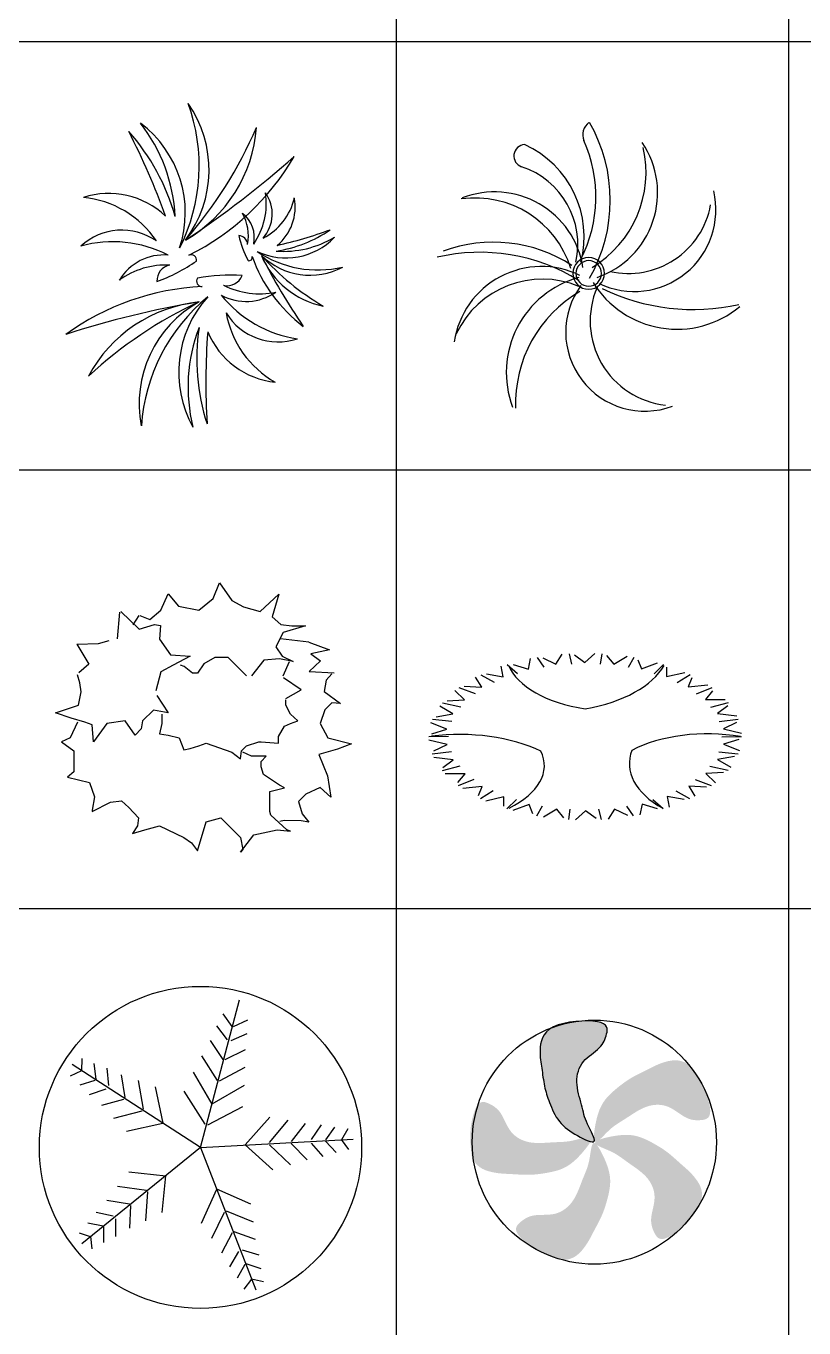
# Model space of a CAD drawing. Header units: inches. Extents: x 7658 to 73799, y 48 to 40262.
# Drawn here: x 32364 to 36547, y 5521 to 12526 of the extents above; entities that cross this region are included whole.
import ezdxf

# ---------------------------------------------------------------- set-up
doc = ezdxf.new("R2010")
doc.units = ezdxf.units.IN
doc.layers.add('www.cad-blocks.net', color=7, linetype='Continuous')
doc.styles.get("Standard").update_dxf_attribs({"font": 'arial.ttf'})

# ---------------------------------------------------------------- blocks, each defined once
blk = doc.blocks.new('A$C516926BB')
for p, q in [((22.968, 38.5194), (22.968, 0)), ((25.0771, 38.5194), (25.0771, 0)), ((0, 11.7477), (60.3118, 11.7477)), ((0, 9.4442), (62.4121, 9.4442)), ((0, 7.0831), (60.3118, 7.0831))]:
    blk.add_line(p, q)
blk = doc.blocks.new('A$C29C54DA3')
for centre, major_axis, start_param, end_param in [((-0.2669, 1.405), (-0.9842, 0), 2.675968, 3.490217), ((0.1437, 1.3833), (-0.6267, 0), 2.495565, 3.74961), ((0.0387, 1.1521), (0.4271, 0.4271), 5.179683, 6.424005), ((-0.2967, 1.0903), (0.6262, 0.6262), 5.545775, 6.160168), ((0.2602, 1.6714), (-0.5432, 0.5432), 2.879522, 3.849461), ((-1.0919, 2.5238), (1.6305, 1.6305), 4.779361, 5.091215), ((-0.5202, 0.8241), (0.8134, 0.8134), 5.769426, 6.225278), ((-2.9872, -0.1272), (2.6465, 2.6465), 5.841805, 5.974158), ((-2.209, 5.3155), (3.6546, 3.6546), 4.511786, 4.65466), ((0.0477, 2.1451), (-1.3672, 0), 2.037099, 2.613462), ((0.2303, 0.8106), (-0.3154, 0.3154), -1.54135, -0.475975), ((0.0407, 0.6987), (0.3815, 0.3815), 6.093753, 6.96856), ((0.6922, 1.2026), (-0.273, 0.273), 3.32616, 4.077105), ((0.9136, 1.1464), (-0.139, 0.139), 3.203101, 4.545177), ((0.9134, 1.3043), (0.2289, 0.2289), 4.400311, 5.275118), ((0.9661, 1.1831), (0.1892, 0.1892), 4.61919, 5.684564), ((0.8466, 1.0185), (-0.1185, 0.1185), 3.721933, 4.832691), ((0.7239, 1.0264), (0.1823, 0.1823), 5.327753, 5.99914), ((0.3018, 0.7313), (-0.2317, 0.2317), -1.386642, -0.044566), ((1.0292, 1.6291), (0.4881, 0.4881), 4.075984, 4.531836), ((0.6438, 3.1679), (-1.5879, 1.5879), 2.577567, 2.70992), ((0.254, 0.3535), (-0.4549, 0.4549), -1.263584, -0.512638), ((1.4912, 1.1613), (0.4072, 0.4072), 2.585451, 2.836195), ((0.9261, 0.9786), (-0.0368, 0.0368), 4.005867, 5.415666), ((1.1835, 1.2721), (-0.2563, 0.2563), 1.915444, 3.159767), ((1.1713, 1.4764), (0.3757, 0.3757), 3.852333, 4.466727), ((0.5271, 0.6464), (0.1974, 0.1974), 0.702986, 1.813744), ((0.675, 0.8981), (0.0203, 0.0203), 5.316735, 7.524534), ((0.9856, 0.9119), (-0.0122, 0.0122), 2.052497, 4.260295), ((1.7742, 1.1939), (0.5801, 0.5801), 2.69985, 3.276213), ((1.3566, 1.4356), (-0.4176, 0.4176), 1.767923, 2.582173), ((1.4765, 1.1022), (0.3259, 0.3259), 2.756876, 3.726815), ((2.0833, 1.8447), (0.9783, 0.9783), 3.085918, 3.397772), ((3.8278, 2.305), (2.1927, 2.1927), 2.818343, 2.961218), ((1.3135, 1.1927), (0.2659, 0.2659), 3.158317, 4.412362), ((0.539, 0.4418), (0.3038, 0.3038), 0.73801, 1.409398), ((0.5767, 0.7862), (0.0613, 0.0613), 0.986921, 2.396719), ((0.1593, 1.6836), (0.6786, 0.6786), 4.278894, 4.529637), ((0.7322, 0.7844), (-0.0203, 0.0203), 0.187454, 2.395253), ((0.8856, -0.1426), (-0.6786, 0.6786), -0.850388, -0.599644), ((0.8674, 0.8469), (-0.0613, 0.0613), 2.140825, 3.550624), ((0.8008, -0.6098), (-1.3672, 0), -1.521387, -0.945024), ((0.9694, 0.9546), (-0.1974, 0.1974), 1.85689, 2.967649), ((1.3377, 1.1119), (0.4549, 0.4549), 3.031913, 3.782859), ((1.0413, 1.1465), (-0.3038, 0.3038), 1.891914, 2.563302), ((1.5805, -4.4225), (-3.6546, 3.6546), -0.617496, -0.474621), ((0.7984, -0.0906), (0.5432, 0.5432), 0.891833, 1.861773), ((1.6895, -1.4175), (1.6305, 1.6305), 1.220876, 1.53273), ((1.0215, 0.1256), (-0.6267, 0), -1.062919, 0.191125), ((1.3882, -0.0605), (-0.9842, 0), -0.882517, -0.068268), ((1.2111, 0.2945), (-0.4271, 0.4271), 0.050402, 1.294724), ((1.393, 0.7099), (0.3815, 0.3815), 2.535268, 3.410075), ((1.141, 0.7858), (-0.2317, 0.2317), 1.338058, 2.680135), ((1.5428, 0.2152), (0.6262, 0.6262), 1.987291, 2.601684), ((1.855, 0.3681), (0.8134, 0.8134), 2.210941, 2.666793), ((4.4958, 0.239), (2.6465, 2.6465), 2.28332, 2.415673), ((1.1742, 0.6843), (-0.3154, 0.3154), 1.18335, 2.248725)]:
    blk.add_ellipse(centre, major_axis=major_axis, ratio=1, start_param=start_param, end_param=end_param)
blk = doc.blocks.new('A$C48381066')
for centre, major_axis, start_param, end_param in [((0.8621, 1.4877), (-0.0563, 0.0563), -0.173462, 1.20283), ((0.0917, 1.1342), (-0.8392, 0), 2.618814, 3.664371), ((0.4733, 1.3728), (0.0432, 0.0432), 0.832789, 3.608786), ((0.2439, 0.9365), (0.5464, 0), -0.251268, 1.14338), ((0.108, 1.1533), (-0.527, 0.527), 3.458768, 4.344423), ((0.5285, 1.2849), (0.4206, 0.4206), 4.463663, 5.722782), ((0.704, 1.1751), (-0.4815, 0), 1.899977, 3.735778), ((0.3149, 0.8957), (-0.3123, 0.3123), 3.710088, 5.176869), ((0.3089, 0.6985), (-0.481, 0), 3.298458, 5.08187), ((0.2045, 0.6077), (-0.539, 0), 3.443843, 4.851417), ((1.0599, 1.0829), (-0.4389, 0), 1.124445, 3.376043), ((1.0289, 1.1899), (-0.3175, 0.3175), 2.133811, 3.746156), ((0.3027, 0.1304), (0.5503, 0.5503), 0.212646, 1.140071), ((0.2311, -0.1535), (1.0081, 0), 1.015781, 1.80213), ((0.5604, 0.3046), (-0.4735, 0), 4.259244, 6.137873), ((0.5657, 0.1983), (0.5118, 0), 1.17649, 2.701155), ((0.8148, 0.7409), (0.0603, 0.0603), 5.497787, 11.780972), ((0.8148, 0.7409), (0.0486, 0.0486), 5.497787, 11.780972), ((0.9021, 0.2078), (0.5304, 0), 1.837475, 3.500629), ((1.1178, 0.0415), (0.6966, 0), 2.097383, 3.178235), ((1.1161, 0.425), (0.4251, 0), 2.509349, 5.070591), ((1.2785, 0.4853), (-0.4559, 0), -0.406106, 1.458279), ((1.2892, 0.9709), (-0.5302, 0), 0.552926, 2.262524), ((1.3787, 1.6727), (1.1259, 0), 4.260158, 4.930193)]:
    blk.add_ellipse(centre, major_axis=major_axis, ratio=1, start_param=start_param, end_param=end_param)
blk = doc.blocks.new('A$C4787051D')
for p, q in [((0.849, 1.3646), (0.8831, 1.449)), ((0.8831, 1.449), (0.9498, 1.3533)), ((0.567, 1.3011), (0.6064, 1.3888)), ((0.6064, 1.3888), (0.6631, 1.3221)), ((0.7711, 1.3011), (0.849, 1.3646)), ((0.9498, 1.3533), (1.0122, 1.3193)), ((1.1006, 1.2941), (1.2024, 1.3874)), ((1.2024, 1.3874), (1.1665, 1.2657)), ((0.3345, 1.1477), (0.3475, 1.2897)), ((0.3518, 1.294), (0.4508, 1.1994)), ((0.4178, 1.2231), (0.4508, 1.2725)), ((0.4551, 1.2725), (0.5077, 1.2516)), ((0.5077, 1.2516), (0.567, 1.3011)), ((0.6631, 1.3221), (0.7711, 1.3011)), ((1.0122, 1.3193), (1.1006, 1.2941)), ((1.1665, 1.2657), (1.2126, 1.2234)), ((0.4508, 1.1994), (0.534, 1.2234)), ((0.534, 1.2234), (0.5652, 1.2186)), ((0.5652, 1.2186), (0.5603, 1.1458)), ((1.2126, 1.2234), (1.2719, 1.2163)), ((1.3443, 1.2163), (1.2258, 1.1812)), ((1.2719, 1.2163), (1.3443, 1.2163)), ((0.115, 1.1176), (0.2312, 1.1219)), ((0.2312, 1.1219), (0.2902, 1.1387)), ((0.5603, 1.1458), (0.6196, 1.0611)), ((1.2258, 1.1812), (1.1862, 1.1034)), ((1.363, 1.1292), (1.2113, 1.1466)), ((1.363, 1.1292), (1.474, 1.0886)), ((0.115, 1.1176), (0.1795, 1.01)), ((0.6196, 1.0611), (0.725, 1.054)), ((0.725, 1.054), (0.6327, 1.0046)), ((1.1862, 1.1034), (1.2191, 1.054)), ((1.2191, 1.054), (1.2784, 1.0258)), ((1.474, 1.0886), (1.3737, 1.0667)), ((1.3737, 1.0667), (1.4255, 1.0279)), ((0.1795, 1.01), (0.1268, 0.9632)), ((0.6327, 1.0046), (0.567, 0.9694)), ((0.6922, 0.9976), (0.6723, 1.0046)), ((0.7383, 0.9623), (0.6922, 0.9976)), ((0.7976, 1.0117), (0.7646, 0.9623)), ((0.8568, 1.047), (0.7976, 1.0117)), ((0.9293, 1.047), (0.8568, 1.047)), ((1.0282, 0.9482), (0.9293, 1.047)), ((1.1204, 1.0329), (1.0545, 0.9482)), ((1.206, 1.0399), (1.1204, 1.0329)), ((1.2784, 1.0258), (1.206, 1.0399)), ((1.2258, 0.9482), (1.2587, 1.0258)), ((1.4255, 1.0279), (1.3651, 0.9718)), ((0.1319, 0.9105), (0.1187, 0.953)), ((0.567, 0.9694), (0.5412, 0.868)), ((0.7646, 0.9623), (0.7383, 0.9623)), ((1.3219, 0.8726), (1.227, 0.9373)), ((1.3651, 0.9718), (1.4988, 0.9632)), ((1.4572, 0.9244), (1.4464, 0.8635)), ((1.487, 0.9593), (1.4572, 0.9244)), ((0.1252, 0.7906), (0.1384, 0.8611)), ((0.1384, 0.8611), (0.1319, 0.9105)), ((0.5455, 0.8422), (0.6062, 0.7482)), ((1.24, 0.8252), (1.3219, 0.8726)), ((1.4464, 0.8635), (1.533, 0.7996)), ((0, 0.7482), (0.1252, 0.7906)), ((1.2387, 0.7906), (1.2387, 0.8188)), ((1.265, 0.7412), (1.2387, 0.7906)), ((1.487, 0.8025), (1.4491, 0.7648)), ((1.533, 0.7996), (1.487, 0.8025)), ((0.0857, 0.72), (0, 0.7482)), ((0.1582, 0.6988), (0.0857, 0.72)), ((0.3756, 0.7059), (0.2767, 0.6918)), ((0.4284, 0.6281), (0.3756, 0.7059)), ((0.4678, 0.7059), (0.4612, 0.6635)), ((0.5271, 0.7623), (0.4678, 0.7059)), ((0.6062, 0.7482), (0.5271, 0.7623)), ((0.5732, 0.7412), (0.5732, 0.6918)), ((1.3047, 0.7059), (1.265, 0.7412)), ((1.265, 0.6918), (1.3047, 0.7059)), ((1.4491, 0.7648), (1.4247, 0.6922)), ((0.1187, 0.6988), (0.0791, 0.614)), ((0.1978, 0.6847), (0.1582, 0.6988)), ((0.2043, 0.593), (0.1978, 0.6847)), ((0.2767, 0.6918), (0.2043, 0.593)), ((0.4612, 0.6635), (0.4284, 0.6281)), ((0.5732, 0.6918), (0.5601, 0.6353)), ((0.5601, 0.6353), (0.6062, 0.6281)), ((1.1991, 0.6212), (1.2321, 0.6776)), ((1.2321, 0.6776), (1.265, 0.6918)), ((1.4247, 0.6922), (1.4653, 0.6139)), ((0.0791, 0.614), (0.033, 0.593)), ((0.033, 0.593), (0.0989, 0.5436)), ((0.6062, 0.6281), (0.6655, 0.614)), ((0.6655, 0.614), (0.6918, 0.5505)), ((0.7248, 0.5577), (0.7709, 0.5718)), ((0.7709, 0.5718), (0.8105, 0.5859)), ((0.8105, 0.5859), (0.9489, 0.5364)), ((1.0015, 0.5436), (1.0279, 0.5718)), ((1.0279, 0.5718), (1.0937, 0.593)), ((1.0937, 0.593), (1.1069, 0.593)), ((1.1069, 0.593), (1.1991, 0.5859)), ((1.1991, 0.5859), (1.1991, 0.6212)), ((1.4653, 0.6139), (1.5927, 0.582)), ((1.5927, 0.582), (1.5168, 0.5529)), ((0.0989, 0.5436), (0.0989, 0.4658)), ((0.6918, 0.5505), (0.7248, 0.5577)), ((0.9489, 0.5364), (0.995, 0.5011)), ((0.995, 0.5011), (1.0015, 0.5436)), ((1.0543, 0.5152), (1.0081, 0.5364)), ((1.0608, 0.5152), (1.0543, 0.5152)), ((1.1333, 0.5152), (1.0608, 0.5152)), ((1.1069, 0.487), (1.1333, 0.5152)), ((1.5168, 0.5529), (1.4165, 0.5239)), ((1.4165, 0.5239), (1.4626, 0.4107)), ((0.0989, 0.4305), (0.0659, 0.4023)), ((0.0989, 0.4658), (0.0989, 0.4305)), ((1.1069, 0.4588), (1.1069, 0.487)), ((1.1202, 0.4164), (1.1069, 0.4588)), ((0.0659, 0.4023), (0.1845, 0.3741)), ((0.1845, 0.3741), (0.2109, 0.2965)), ((1.2058, 0.36), (1.1202, 0.4164)), ((1.2321, 0.3459), (1.2058, 0.36)), ((1.4626, 0.4107), (1.4816, 0.2946)), ((0.2109, 0.2965), (0.1978, 0.2259)), ((1.153, 0.3247), (1.2321, 0.3459)), ((1.153, 0.2187), (1.153, 0.3247)), ((1.3462, 0.312), (1.3082, 0.2714)), ((1.4247, 0.3469), (1.3462, 0.312)), ((1.4816, 0.2946), (1.4247, 0.3469)), ((0.1978, 0.2187), (0.2965, 0.2681)), ((0.1978, 0.2259), (0.1978, 0.2187)), ((0.2965, 0.2681), (0.3558, 0.2753)), ((0.3558, 0.2753), (0.3954, 0.2399)), ((0.3954, 0.2399), (0.448, 0.1834)), ((1.1596, 0.1977), (1.153, 0.2187)), ((1.3082, 0.2714), (1.3272, 0.2046)), ((0.4415, 0.1411), (0.4151, 0.0988)), ((0.448, 0.1834), (0.4415, 0.1411)), ((0.481, 0.1199), (0.5601, 0.1411)), ((0.5601, 0.1411), (0.6918, 0.0776)), ((0.7644, 0.007), (0.8105, 0.1623)), ((0.8105, 0.1623), (0.8896, 0.1834)), ((0.8896, 0.1834), (0.995, 0.0776)), ((1.2452, 0.1199), (1.1596, 0.1977)), ((1.2297, 0.1698), (1.208, 0.164)), ((1.3217, 0.1669), (1.2297, 0.1698)), ((1.3624, 0.1612), (1.3217, 0.1669)), ((1.3272, 0.2046), (1.3624, 0.1612)), ((0.4151, 0.0988), (0.481, 0.1199)), ((0.6918, 0.0776), (0.7314, 0.0494)), ((0.995, 0), (1.0674, 0.0917)), ((0.995, 0.0776), (1.0081, 0.0141)), ((1.0674, 0.0917), (1.1926, 0.1199)), ((1.1926, 0.1199), (1.265, 0.1129)), ((1.265, 0.1129), (1.2452, 0.1199)), ((0.7314, 0.0494), (0.7644, 0.007)), ((1.0081, 0.0141), (0.995, 0))]:
    blk.add_line(p, q)
at = {"width": 0.8, "flags": 9}
for tag, p in [('XSIZE', (0.7436, 0.967)), ('YSIZE', (1.0407, 0.9455)), ('XSIZE', (0.5933, 0.7816)), ('YSIZE', (1.0163, 0.53))]:
    blk.add_attdef(tag, p, '', height=0.000276, dxfattribs=at)
blk = doc.blocks.new('A$C23892336')
for p, q in [((0.5347, 0.8117), (0.5465, 0.8681)), ((0.5818, 0.8744), (0.6171, 0.8211)), ((0.6124, 0.8713), (0.6832, 0.8377)), ((0.6832, 0.8377), (0.7167, 0.8916)), ((0.7537, 0.8938), (0.7675, 0.8377)), ((0.7825, 0.8874), (0.8386, 0.8466)), ((0.8386, 0.8466), (0.8925, 0.8956)), ((0.9295, 0.8937), (0.9211, 0.8373)), ((0.9551, 0.8842), (0.9941, 0.8381)), ((0.9941, 0.8381), (1.0659, 0.8801)), ((1.1014, 0.8741), (1.0712, 0.8199)), ((1.1228, 0.862), (1.143, 0.8126)), ((1.143, 0.8126), (1.2295, 0.8457)), ((0.2788, 0.7813), (0.3518, 0.7403)), ((0.3092, 0.7852), (0.3995, 0.7698)), ((0.3995, 0.7698), (0.389, 0.8263)), ((0.4211, 0.8364), (0.4765, 0.7881)), ((0.4523, 0.8368), (0.5347, 0.8117)), ((1.2619, 0.8359), (1.2112, 0.7862)), ((1.2781, 0.8217), (1.2785, 0.7711)), ((1.2785, 0.7711), (1.3761, 0.7939)), ((1.404, 0.7807), (1.335, 0.7377)), ((0.1611, 0.7118), (0.2484, 0.6797)), ((0.1893, 0.7189), (0.2837, 0.7138)), ((0.2837, 0.7138), (0.2514, 0.768)), ((1.4143, 0.765), (1.395, 0.7155)), ((1.395, 0.7155), (1.4993, 0.727)), ((1.5214, 0.711), (1.4372, 0.6766)), ((0.073, 0.6306), (0.171, 0.6089)), ((0.0978, 0.6407), (0.1921, 0.6462)), ((0.1921, 0.6462), (0.1394, 0.6956)), ((1.5254, 0.6945), (1.4872, 0.6482)), ((1.4872, 0.6482), (1.5937, 0.6478)), ((0.0389, 0.5541), (0.129, 0.57)), ((0.129, 0.57), (0.0582, 0.6124)), ((1.6091, 0.6298), (1.5134, 0.6055)), ((1.6066, 0.6132), (1.5512, 0.5721)), ((1.5512, 0.5721), (1.6553, 0.56)), ((0.0969, 0.4884), (0.0111, 0.5221)), ((0.0186, 0.5415), (0.1228, 0.5312)), ((1.6633, 0.5406), (1.5601, 0.5274)), ((1.6543, 0.5246), (1.5841, 0.4906)), ((1.5841, 0.4906), (1.6812, 0.4672)), ((0, 0.4483), (0.106, 0.4497)), ((0.0973, 0.405), (0.0003, 0.4284)), ((0.0149, 0.4629), (0.0969, 0.4884)), ((1.6815, 0.4473), (1.5755, 0.4459)), ((1.6665, 0.4327), (1.5846, 0.4072)), ((0.0182, 0.3551), (0.1213, 0.3682)), ((0.0271, 0.371), (0.0973, 0.405)), ((1.6629, 0.3541), (1.5587, 0.3645)), ((1.5846, 0.4072), (1.6704, 0.3736)), ((0.1302, 0.3235), (0.0262, 0.3357)), ((0.0723, 0.2659), (0.1681, 0.2902)), ((0.0748, 0.2824), (0.1302, 0.3235)), ((1.6084, 0.265), (1.5105, 0.2867)), ((1.6426, 0.3415), (1.5525, 0.3256)), ((1.5525, 0.3256), (1.6233, 0.2832)), ((0.1942, 0.2475), (0.0877, 0.2478)), ((0.156, 0.2011), (0.1942, 0.2475)), ((0.16, 0.1846), (0.2442, 0.219)), ((1.5204, 0.1839), (1.433, 0.2159)), ((1.5836, 0.2549), (1.4893, 0.2494)), ((1.4893, 0.2494), (1.542, 0.2)), ((0.2865, 0.1801), (0.1821, 0.1687)), ((0.2672, 0.1306), (0.2865, 0.1801)), ((0.2775, 0.1149), (0.3464, 0.1579)), ((1.4026, 0.1143), (1.3297, 0.1553)), ((1.4922, 0.1767), (1.3978, 0.1818)), ((1.3978, 0.1818), (1.4301, 0.1277)), ((0.4029, 0.1245), (0.3054, 0.1017)), ((0.4034, 0.0739), (0.4029, 0.1245)), ((0.4196, 0.0597), (0.4703, 0.1094)), ((0.5385, 0.0831), (0.452, 0.0499)), ((0.5587, 0.0336), (0.5385, 0.0831)), ((0.5801, 0.0215), (0.6103, 0.0757)), ((1.0997, 0.0212), (1.0644, 0.0745)), ((1.1468, 0.084), (1.135, 0.0275)), ((1.2292, 0.0589), (1.1468, 0.084)), ((1.2603, 0.0593), (1.205, 0.1075)), ((1.2819, 0.1258), (1.2924, 0.0693)), ((1.3723, 0.1104), (1.2819, 0.1258)), ((0.6873, 0.0575), (0.6156, 0.0155)), ((0.7263, 0.0114), (0.6873, 0.0575)), ((0.752, 0.0019), (0.7604, 0.0583)), ((0.8428, 0.049), (0.789, 0)), ((0.8989, 0.0082), (0.8428, 0.049)), ((0.9277, 0.0018), (0.914, 0.0579)), ((0.9982, 0.058), (0.9647, 0.0041)), ((1.069, 0.0243), (0.9982, 0.058))]:
    blk.add_line(p, q)
for centre, major_axis, start_param, end_param in [((0.9962, 0.8969), (0.581, 0), 3.357678, 4.441438), ((0.6391, 0.9292), (-0.6522, 0), 1.885155, 2.853951), ((0.1662, 0.1117), (-0.6522, 0), 3.97955, 4.948346), ((1.499, 0.1532), (0.581, 0), 1.263283, 2.347043), ((0.0399, 0.2928), (0.581, 0), -0.831112, 0.252648), ((1.73, 0.302), (0.6522, 0), 2.932353, 3.901148)]:
    blk.add_ellipse(centre, major_axis=major_axis, ratio=0.533333, start_param=start_param, end_param=end_param)
blk = doc.blocks.new('A$C010275D9')
for p, q in [((0.8664, 0.8664), (1.0768, 1.6608)), ((0.9862, 1.5858), (1.0355, 1.5176)), ((1.1184, 1.5508), (1.0419, 1.5159)), ((0.9521, 1.5214), (1.009, 1.4457)), ((1.1162, 1.478), (1.0293, 1.4403)), ((0.9181, 1.442), (0.9862, 1.3398)), ((0.2276, 1.3447), (0.2272, 1.2777)), ((0.8726, 1.3587), (0.9559, 1.2262)), ((1.1064, 1.3921), (0.9966, 1.337)), ((0.1674, 1.2514), (0.2282, 1.2794)), ((0.8664, 0.8664), (0.1758, 1.312)), ((0.2934, 1.3176), (0.3028, 1.234)), ((0.3619, 1.2929), (0.3708, 1.1987)), ((0.8272, 1.2717), (0.9281, 1.0994)), ((1.1047, 1.2972), (0.9667, 1.2234)), ((0.2192, 1.2027), (0.2992, 1.2284)), ((0.4406, 1.2571), (0.459, 1.1357)), ((0.5303, 1.2262), (0.5578, 1.0721)), ((0.6225, 1.1924), (0.6639, 0.9971)), ((1.1011, 1.1991), (0.9281, 1.0994)), ((0.2699, 1.1504), (0.3594, 1.181)), ((0.3349, 1.0934), (0.4532, 1.1267)), ((0.8916, 0.9916), (0.7779, 1.1695)), ((0.4001, 1.0244), (0.5518, 1.0628)), ((0.9065, 0.9876), (1.0933, 1.0859)), ((0.4688, 0.9543), (0.6639, 0.9971)), ((1.2397, 1.0289), (1.107, 0.8797)), ((1.3365, 1.0126), (1.2363, 0.8924)), ((1.4298, 0.9951), (1.3536, 0.8987)), ((1.5159, 0.9872), (1.4614, 0.9098)), ((0.8664, 0.8664), (1.687, 0.9117)), ((1.5876, 0.9747), (1.538, 0.9068)), ((1.6581, 0.9657), (1.6254, 0.9073)), ((0.8664, 0.8664), (0.2291, 0.3474)), ((0.8664, 0.8664), (1.1631, 0.0999)), ((1.2553, 0.746), (1.107, 0.8797)), ((1.3498, 0.7728), (1.2369, 0.8812)), ((1.4405, 0.8005), (1.3542, 0.8879)), ((1.5252, 0.8178), (1.4626, 0.8887)), ((1.5951, 0.8382), (1.5384, 0.9002)), ((1.6643, 0.8548), (1.6253, 0.9093)), ((0.4809, 0.7352), (0.6795, 0.7142)), ((0.6599, 0.5154), (0.6795, 0.7142)), ((0.4203, 0.6579), (0.5753, 0.6365)), ((0.8721, 0.4592), (0.9534, 0.6416)), ((1.1363, 0.5615), (0.9534, 0.6416)), ((0.3632, 0.5822), (0.4844, 0.5622)), ((0.5719, 0.4717), (0.5824, 0.6279)), ((0.3048, 0.5184), (0.3972, 0.4978)), ((0.4862, 0.4311), (0.4911, 0.5538)), ((0.9268, 0.3777), (0.995, 0.5186)), ((1.1507, 0.4644), (1.0054, 0.5226)), ((0.2602, 0.4608), (0.3426, 0.444)), ((0.3465, 0.3548), (0.3468, 0.4389)), ((0.4119, 0.3868), (0.4105, 0.4815)), ((0.2141, 0.4067), (0.2776, 0.3856)), ((0.2842, 0.3206), (0.2764, 0.3871)), ((0.9811, 0.3), (1.0376, 0.409)), ((1.1629, 0.3703), (1.0477, 0.4129)), ((1.0238, 0.2247), (1.0719, 0.3062)), ((1.182, 0.286), (1.0916, 0.3138)), ((1.0647, 0.1645), (1.1062, 0.2377)), ((1.1923, 0.2139), (1.1124, 0.2401)), ((1.1019, 0.1039), (1.1417, 0.1578)), ((1.2056, 0.1441), (1.1399, 0.1571))]:
    blk.add_line(p, q)
blk.add_circle((0.8664, 0.8664), 0.8664)
blk = doc.blocks.new('A$C57287C3E')
for points in [[(0.6074, 1.0897), (0.6171, 1.1004), (0.6276, 1.1105), (0.6388, 1.1199), (0.6502, 1.1289), (0.6616, 1.1376), (0.6727, 1.1461), (0.6831, 1.1546), (0.6925, 1.1632), (0.7008, 1.172), (0.7079, 1.181), (0.7139, 1.1903), (0.719, 1.1997), (0.7233, 1.2093), (0.7269, 1.219), (0.7299, 1.2289), (0.7324, 1.2389), (0.7344, 1.249), (0.7353, 1.259), (0.7346, 1.2686), (0.7316, 1.2777), (0.7255, 1.286), (0.7159, 1.2934), (0.7019, 1.2995), (0.6831, 1.3042), (0.6589, 1.3072), (0.6306, 1.3086), (0.5993, 1.3081), (0.5862, 1.3072, 0.0593), (0.4355, 1.2703), (0.4252, 1.2641), (0.4088, 1.2498), (0.3964, 1.2342), (0.3875, 1.2177), (0.3814, 1.2007), (0.3776, 1.1837), (0.3756, 1.1672), (0.3747, 1.1515), (0.3745, 1.137), (0.3748, 1.1236), (0.3756, 1.1111), (0.3767, 1.0993), (0.3782, 1.0879), (0.3798, 1.0767), (0.3815, 1.0656), (0.3833, 1.0542), (0.385, 1.0425), (0.3867, 1.0305), (0.3884, 1.0183), (0.3902, 1.006), (0.3921, 0.9937), (0.394, 0.9815), (0.3961, 0.9695), (0.3984, 0.9578), (0.4008, 0.9465), (0.4035, 0.9356), (0.4064, 0.9248), (0.4096, 0.914), (0.4131, 0.9032), (0.4168, 0.8922), (0.4209, 0.8808), (0.4253, 0.869), (0.4301, 0.8566), (0.4352, 0.8438), (0.4409, 0.8308), (0.4471, 0.8177), (0.4538, 0.8046), (0.4613, 0.7917), (0.4694, 0.7793), (0.4783, 0.7674), (0.4881, 0.7561), (0.4986, 0.7455), (0.5099, 0.7355), (0.5218, 0.726), (0.5345, 0.7169), (0.5477, 0.7082), (0.5615, 0.6998), (0.5758, 0.6916), (0.5905, 0.6836), (0.6052, 0.6761), (0.6194, 0.6695), (0.6327, 0.6641), (0.6444, 0.6602), (0.6543, 0.6583), (0.6617, 0.6586), (0.6662, 0.6615), (0.6673, 0.6659), (0.6675, 0.6678), (0.6661, 0.6755), (0.6623, 0.6859), (0.6569, 0.6978), (0.6503, 0.711), (0.643, 0.7249), (0.6358, 0.7391), (0.6291, 0.7532), (0.6233, 0.7668), (0.6184, 0.78), (0.6142, 0.7928), (0.6105, 0.8056), (0.6072, 0.8183), (0.604, 0.8312), (0.6008, 0.8444), (0.5973, 0.858), (0.5935, 0.8722), (0.5895, 0.8869), (0.5855, 0.902), (0.5816, 0.9173), (0.5782, 0.9329), (0.5754, 0.9485), (0.5734, 0.9641), (0.5724, 0.9797), (0.5725, 0.995), (0.5739, 1.0101), (0.5765, 1.0247), (0.5803, 1.0389), (0.5852, 1.0526), (0.5914, 1.0657), (0.5988, 1.0781)], [(1.0608, 0.8476), (1.074, 0.8418), (1.0869, 0.8348), (1.0993, 0.8271), (1.1114, 0.8191), (1.1232, 0.811), (1.1348, 0.8031), (1.1461, 0.7959), (1.1572, 0.7896), (1.1681, 0.7845), (1.1789, 0.7805), (1.1895, 0.7776), (1.2001, 0.7757), (1.2105, 0.7746), (1.2209, 0.7742), (1.2313, 0.7745), (1.2416, 0.7752), (1.2518, 0.7765), (1.2615, 0.7787), (1.2705, 0.7824), (1.2782, 0.7881), (1.2842, 0.7964), (1.2881, 0.8079), (1.2896, 0.823), (1.2882, 0.8424), (1.2836, 0.8663), (1.2761, 0.8937), (1.2659, 0.9233), (1.261, 0.9354, 0.0593), (1.179, 1.0672), (1.1699, 1.075), (1.1512, 1.0861), (1.1325, 1.093), (1.114, 1.0964), (1.096, 1.0969), (1.0787, 1.0952), (1.0623, 1.092), (1.0471, 1.088), (1.0333, 1.0837), (1.0207, 1.0792), (1.0091, 1.0745), (0.9982, 1.0698), (0.9878, 1.0649), (0.9777, 1.0599), (0.9676, 1.0548), (0.9574, 1.0496), (0.9468, 1.0443), (0.9359, 1.0389), (0.9249, 1.0335), (0.9137, 1.0279), (0.9026, 1.0224), (0.8916, 1.0167), (0.8808, 1.011), (0.8705, 1.0052), (0.8605, 0.9993), (0.8509, 0.9934), (0.8416, 0.9872), (0.8323, 0.9809), (0.8231, 0.9742), (0.8138, 0.9672), (0.8043, 0.9598), (0.7944, 0.952), (0.7841, 0.9436), (0.7736, 0.9347), (0.763, 0.9253), (0.7524, 0.9153), (0.7421, 0.9048), (0.7322, 0.8938), (0.7229, 0.8822), (0.7143, 0.87), (0.7067, 0.8572), (0.6999, 0.8439), (0.6939, 0.8301), (0.6886, 0.8157), (0.6839, 0.8009), (0.6797, 0.7856), (0.676, 0.7699), (0.6726, 0.7537), (0.6696, 0.7373), (0.6671, 0.721), (0.6652, 0.7054), (0.6642, 0.6912), (0.6642, 0.6788), (0.6654, 0.6688), (0.668, 0.6618), (0.6722, 0.6584), (0.6766, 0.6588), (0.6786, 0.6592), (0.6855, 0.6629), (0.6941, 0.6697), (0.7038, 0.6786), (0.7143, 0.689), (0.7252, 0.7002), (0.7365, 0.7115), (0.7478, 0.7223), (0.7589, 0.732), (0.7699, 0.7408), (0.7808, 0.7487), (0.7918, 0.7562), (0.8028, 0.7633), (0.8141, 0.7704), (0.8256, 0.7776), (0.8375, 0.7851), (0.8498, 0.7931), (0.8625, 0.8015), (0.8756, 0.81), (0.889, 0.8184), (0.9027, 0.8265), (0.9167, 0.8341), (0.9309, 0.8408), (0.9454, 0.8466), (0.96, 0.8513), (0.9747, 0.8546), (0.9895, 0.8567), (1.0042, 0.8576), (1.0187, 0.8571), (1.0331, 0.8553), (1.0471, 0.8522)], [(0.219, 0.7119), (0.2104, 0.7236), (0.2027, 0.736), (0.1957, 0.7488), (0.1892, 0.7618), (0.183, 0.7747), (0.1769, 0.7873), (0.1706, 0.7992), (0.1641, 0.8101), (0.1572, 0.82), (0.1498, 0.8288), (0.1419, 0.8365), (0.1337, 0.8434), (0.1252, 0.8496), (0.1164, 0.8551), (0.1073, 0.86), (0.098, 0.8644), (0.0885, 0.8684), (0.0789, 0.8714), (0.0693, 0.8726), (0.0598, 0.8714), (0.0504, 0.8672), (0.0413, 0.8592), (0.0325, 0.8468), (0.0241, 0.8292), (0.0163, 0.8062), (0.0093, 0.7787), (0.0034, 0.748), (0.0017, 0.735, 0.0593), (0.0075, 0.5799), (0.0115, 0.5686), (0.0222, 0.5497), (0.035, 0.5344), (0.0494, 0.5223), (0.0648, 0.5129), (0.0807, 0.5058), (0.0965, 0.5004), (0.1117, 0.4964), (0.1258, 0.4933), (0.139, 0.491), (0.1514, 0.4892), (0.1632, 0.488), (0.1747, 0.4871), (0.1859, 0.4864), (0.1972, 0.4858), (0.2087, 0.4853), (0.2205, 0.4846), (0.2326, 0.4839), (0.2449, 0.4831), (0.2573, 0.4824), (0.2698, 0.4817), (0.2821, 0.4812), (0.2943, 0.4808), (0.3062, 0.4807), (0.3177, 0.4808), (0.329, 0.4813), (0.3402, 0.482), (0.3513, 0.4829), (0.3626, 0.4841), (0.3742, 0.4856), (0.3861, 0.4873), (0.3986, 0.4892), (0.4117, 0.4914), (0.4252, 0.4939), (0.4391, 0.4968), (0.4532, 0.5002), (0.4674, 0.5042), (0.4815, 0.5089), (0.4953, 0.5144), (0.5088, 0.5207), (0.5218, 0.528), (0.5342, 0.5362), (0.5463, 0.5452), (0.5581, 0.555), (0.5695, 0.5656), (0.5807, 0.5768), (0.5917, 0.5886), (0.6026, 0.601), (0.6134, 0.6138), (0.6237, 0.6267), (0.633, 0.6392), (0.641, 0.6511), (0.6472, 0.6619), (0.651, 0.6711), (0.6522, 0.6785), (0.6503, 0.6835), (0.6462, 0.6854), (0.6444, 0.686), (0.6365, 0.6862), (0.6256, 0.6846), (0.6128, 0.6816), (0.5986, 0.6778), (0.5835, 0.6735), (0.5681, 0.6693), (0.553, 0.6655), (0.5385, 0.6626), (0.5246, 0.6605), (0.5112, 0.6589), (0.498, 0.6579), (0.4848, 0.6572), (0.4715, 0.6567), (0.458, 0.6561), (0.4439, 0.6555), (0.4293, 0.6546), (0.4141, 0.6536), (0.3985, 0.6527), (0.3827, 0.6521), (0.3668, 0.6519), (0.3509, 0.6522), (0.3352, 0.6534), (0.3197, 0.6555), (0.3048, 0.6588), (0.2903, 0.6632), (0.2764, 0.6686), (0.2633, 0.6752), (0.2509, 0.6828), (0.2393, 0.6915), (0.2287, 0.7012)], [(0.4568, 0.2718), (0.4426, 0.2688), (0.4281, 0.267), (0.4136, 0.266), (0.399, 0.2655), (0.3847, 0.2652), (0.3707, 0.2648), (0.3573, 0.2642), (0.3446, 0.2628), (0.3328, 0.2606), (0.3217, 0.2575), (0.3114, 0.2536), (0.3017, 0.2491), (0.2926, 0.2439), (0.2839, 0.2381), (0.2756, 0.2319), (0.2677, 0.2253), (0.2601, 0.2183), (0.2535, 0.2109), (0.2484, 0.2027), (0.2454, 0.1935), (0.2454, 0.1833), (0.2489, 0.1716), (0.2565, 0.1585), (0.2689, 0.1435), (0.2866, 0.1268), (0.3087, 0.1089), (0.3342, 0.0908), (0.3452, 0.0838, 0.0593), (0.4887, 0.0245), (0.5006, 0.0234), (0.5223, 0.0252), (0.5415, 0.0305), (0.5585, 0.0386), (0.5734, 0.0486), (0.5865, 0.0601), (0.598, 0.0722), (0.6079, 0.0844), (0.6166, 0.0959), (0.6243, 0.1069), (0.631, 0.1175), (0.6371, 0.1277), (0.6427, 0.1377), (0.648, 0.1477), (0.6532, 0.1577), (0.6585, 0.1679), (0.664, 0.1783), (0.6697, 0.189), (0.6756, 0.1999), (0.6814, 0.2109), (0.6872, 0.2219), (0.6928, 0.2329), (0.6982, 0.2438), (0.7033, 0.2546), (0.708, 0.2651), (0.7123, 0.2756), (0.7163, 0.286), (0.7201, 0.2966), (0.7237, 0.3073), (0.7272, 0.3185), (0.7307, 0.33), (0.7341, 0.3422), (0.7376, 0.3549), (0.741, 0.3683), (0.7441, 0.3822), (0.7469, 0.3964), (0.7492, 0.4109), (0.7508, 0.4257), (0.7516, 0.4406), (0.7514, 0.4554), (0.7502, 0.4703), (0.748, 0.485), (0.7448, 0.4998), (0.7408, 0.5145), (0.7359, 0.5293), (0.7304, 0.5442), (0.7243, 0.5591), (0.7176, 0.5742), (0.7104, 0.5893), (0.703, 0.6041), (0.6955, 0.6178), (0.688, 0.63), (0.6808, 0.6401), (0.674, 0.6474), (0.6678, 0.6516), (0.6624, 0.6519), (0.659, 0.649), (0.6577, 0.6476), (0.6543, 0.6405), (0.6512, 0.63), (0.6485, 0.6171), (0.6461, 0.6026), (0.6436, 0.5871), (0.6411, 0.5713), (0.6382, 0.556), (0.6348, 0.5416), (0.631, 0.5281), (0.6268, 0.5152), (0.6222, 0.5028), (0.6173, 0.4905), (0.6123, 0.4783), (0.6071, 0.4657), (0.6018, 0.4527), (0.5965, 0.439), (0.5911, 0.4248), (0.5854, 0.4102), (0.5794, 0.3956), (0.573, 0.381), (0.566, 0.3667), (0.5584, 0.3529), (0.55, 0.3398), (0.5408, 0.3275), (0.5308, 0.3162), (0.5201, 0.3059), (0.5086, 0.2967), (0.4965, 0.2886), (0.4838, 0.2817), (0.4706, 0.2761)], [(0.9902, 0.3615), (0.9897, 0.3471), (0.988, 0.3326), (0.9855, 0.3182), (0.9826, 0.3039), (0.9794, 0.2899), (0.9764, 0.2763), (0.9739, 0.2631), (0.9722, 0.2505), (0.9715, 0.2384), (0.9719, 0.227), (0.9732, 0.216), (0.9753, 0.2055), (0.9782, 0.1954), (0.9817, 0.1856), (0.9857, 0.1761), (0.9903, 0.1668), (0.9952, 0.1578), (1.0009, 0.1496), (1.0076, 0.1426), (1.0158, 0.1376), (1.0258, 0.1351), (1.0379, 0.1357), (1.0525, 0.14), (1.07, 0.1485), (1.0904, 0.1617), (1.113, 0.1789), (1.1367, 0.1993), (1.1461, 0.2084, 0.0593), (1.238, 0.3335), (1.2419, 0.3448), (1.2452, 0.3663), (1.2447, 0.3863), (1.2409, 0.4047), (1.2347, 0.4216), (1.2267, 0.4371), (1.2176, 0.4511), (1.2082, 0.4636), (1.1991, 0.4749), (1.1902, 0.4849), (1.1816, 0.494), (1.1731, 0.5023), (1.1647, 0.5101), (1.1563, 0.5177), (1.1478, 0.5251), (1.1392, 0.5326), (1.1303, 0.5405), (1.1213, 0.5486), (1.1121, 0.5569), (1.1029, 0.5652), (1.0935, 0.5734), (1.0842, 0.5815), (1.0749, 0.5894), (1.0657, 0.5968), (1.0565, 0.6039), (1.0474, 0.6106), (1.0383, 0.617), (1.0289, 0.6232), (1.0193, 0.6293), (1.0093, 0.6353), (0.9989, 0.6414), (0.988, 0.6476), (0.9764, 0.6541), (0.9642, 0.6605), (0.9515, 0.6669), (0.9383, 0.673), (0.9247, 0.6787), (0.9108, 0.6837), (0.8966, 0.688), (0.8821, 0.6914), (0.8674, 0.6938), (0.8525, 0.6952), (0.8374, 0.6956), (0.8221, 0.6952), (0.8066, 0.694), (0.7909, 0.6922), (0.7749, 0.6898), (0.7587, 0.6869), (0.7423, 0.6836), (0.7262, 0.6799), (0.7111, 0.6758), (0.6974, 0.6715), (0.6859, 0.6668), (0.6771, 0.662), (0.6716, 0.657), (0.67, 0.6519), (0.6721, 0.6479), (0.6731, 0.6462), (0.6792, 0.6412), (0.6887, 0.6357), (0.7006, 0.63), (0.7141, 0.6242), (0.7285, 0.6182), (0.7432, 0.6119), (0.7574, 0.6055), (0.7706, 0.5988), (0.7828, 0.5918), (0.7943, 0.5846), (0.8053, 0.5772), (0.816, 0.5696), (0.8267, 0.5618), (0.8377, 0.5538), (0.8491, 0.5455), (0.8611, 0.5371), (0.8736, 0.5284), (0.8864, 0.5195), (0.8992, 0.5102), (0.9118, 0.5004), (0.924, 0.4903), (0.9356, 0.4796), (0.9464, 0.4683), (0.9561, 0.4565), (0.9647, 0.4441), (0.9721, 0.4311), (0.9784, 0.4178), (0.9834, 0.4041), (0.987, 0.3901), (0.9893, 0.3759)], [(0.9902, 0.3615), (0.9897, 0.3471), (0.988, 0.3326), (0.9855, 0.3182), (0.9826, 0.3039), (0.9794, 0.2899), (0.9764, 0.2763), (0.9739, 0.2631), (0.9722, 0.2505), (0.9715, 0.2384), (0.9719, 0.227), (0.9732, 0.216), (0.9753, 0.2055), (0.9782, 0.1954), (0.9817, 0.1856), (0.9857, 0.1761), (0.9903, 0.1668), (0.9952, 0.1578), (1.0009, 0.1496), (1.0076, 0.1426), (1.0158, 0.1376), (1.0258, 0.1351), (1.0379, 0.1357), (1.0525, 0.14), (1.07, 0.1485), (1.0904, 0.1617), (1.113, 0.1789), (1.1367, 0.1993), (1.1461, 0.2084, 0.0593), (1.238, 0.3335), (1.2419, 0.3448), (1.2452, 0.3663), (1.2447, 0.3863), (1.2409, 0.4047), (1.2347, 0.4216), (1.2267, 0.4371), (1.2176, 0.4511), (1.2082, 0.4636), (1.1991, 0.4749), (1.1902, 0.4849), (1.1816, 0.494), (1.1731, 0.5023), (1.1647, 0.5101), (1.1563, 0.5177), (1.1478, 0.5251), (1.1392, 0.5326), (1.1303, 0.5405), (1.1213, 0.5486), (1.1121, 0.5569), (1.1029, 0.5652), (1.0935, 0.5734), (1.0842, 0.5815), (1.0749, 0.5894), (1.0657, 0.5968), (1.0565, 0.6039), (1.0474, 0.6106), (1.0383, 0.617), (1.0289, 0.6232), (1.0193, 0.6293), (1.0093, 0.6353), (0.9989, 0.6414), (0.988, 0.6476), (0.9764, 0.6541), (0.9642, 0.6605), (0.9515, 0.6669), (0.9383, 0.673), (0.9247, 0.6787), (0.9108, 0.6837), (0.8966, 0.688), (0.8821, 0.6914), (0.8674, 0.6938), (0.8525, 0.6952), (0.8374, 0.6956), (0.8221, 0.6952), (0.8066, 0.694), (0.7909, 0.6922), (0.7749, 0.6898), (0.7587, 0.6869), (0.7423, 0.6836), (0.7262, 0.6799), (0.7111, 0.6758), (0.6974, 0.6715), (0.6859, 0.6668), (0.6771, 0.662), (0.6716, 0.657), (0.67, 0.6519), (0.6721, 0.6479), (0.6731, 0.6462), (0.6792, 0.6412), (0.6887, 0.6357), (0.7006, 0.63), (0.7141, 0.6242), (0.7285, 0.6182), (0.7432, 0.6119), (0.7574, 0.6055), (0.7706, 0.5988), (0.7828, 0.5918), (0.7943, 0.5846), (0.8053, 0.5772), (0.816, 0.5696), (0.8267, 0.5618), (0.8377, 0.5538), (0.8491, 0.5455), (0.8611, 0.5371), (0.8736, 0.5284), (0.8864, 0.5195), (0.8992, 0.5102), (0.9118, 0.5004), (0.924, 0.4903), (0.9356, 0.4796), (0.9464, 0.4683), (0.9561, 0.4565), (0.9647, 0.4441), (0.9721, 0.4311), (0.9784, 0.4178), (0.9834, 0.4041), (0.987, 0.3901), (0.9893, 0.3759)]]:
    blk.add_hatch(color=256).paths.add_polyline_path(points)
for p, q in [((0.4252, 1.2641), (0.4088, 1.2498)), ((0.4461, 1.2767), (0.4252, 1.2641)), ((0.4719, 1.2871), (0.4461, 1.2767)), ((0.5014, 1.2954), (0.4719, 1.2871)), ((0.5334, 1.3016), (0.5014, 1.2954)), ((0.5664, 1.3058), (0.5334, 1.3016)), ((0.5993, 1.3081), (0.5664, 1.3058)), ((0.6306, 1.3086), (0.5993, 1.3081)), ((0.6589, 1.3072), (0.6306, 1.3086)), ((0.6831, 1.3042), (0.6589, 1.3072)), ((0.7019, 1.2995), (0.6831, 1.3042)), ((0.7159, 1.2934), (0.7019, 1.2995)), ((0.7255, 1.286), (0.7159, 1.2934)), ((0.7316, 1.2777), (0.7255, 1.286)), ((0.7346, 1.2686), (0.7316, 1.2777)), ((0.7353, 1.259), (0.7346, 1.2686)), ((0.3814, 1.2007), (0.3776, 1.1837)), ((0.3875, 1.2177), (0.3814, 1.2007)), ((0.3964, 1.2342), (0.3875, 1.2177)), ((0.4088, 1.2498), (0.3964, 1.2342)), ((0.7139, 1.1903), (0.719, 1.1997)), ((0.719, 1.1997), (0.7233, 1.2093)), ((0.7233, 1.2093), (0.7269, 1.219)), ((0.7269, 1.219), (0.7299, 1.2289)), ((0.7299, 1.2289), (0.7324, 1.2389)), ((0.7324, 1.2389), (0.7344, 1.249)), ((0.7344, 1.249), (0.7353, 1.259)), ((0.3747, 1.1515), (0.3745, 1.137)), ((0.3745, 1.137), (0.3748, 1.1236)), ((0.3756, 1.1672), (0.3747, 1.1515)), ((0.3748, 1.1236), (0.3756, 1.1111)), ((0.3776, 1.1837), (0.3756, 1.1672)), ((0.6388, 1.1199), (0.6502, 1.1289)), ((0.6502, 1.1289), (0.6616, 1.1376)), ((0.6616, 1.1376), (0.6727, 1.1461)), ((0.6727, 1.1461), (0.6831, 1.1546)), ((0.6831, 1.1546), (0.6925, 1.1632)), ((0.6925, 1.1632), (0.7008, 1.172)), ((0.7008, 1.172), (0.7079, 1.181)), ((0.7079, 1.181), (0.7139, 1.1903)), ((0.3756, 1.1111), (0.3767, 1.0993)), ((0.3767, 1.0993), (0.3782, 1.0879)), ((0.3782, 1.0879), (0.3798, 1.0767)), ((0.3798, 1.0767), (0.3815, 1.0656)), ((0.3815, 1.0656), (0.3833, 1.0542)), ((0.3833, 1.0542), (0.385, 1.0425)), ((0.5803, 1.0389), (0.5852, 1.0526)), ((0.5852, 1.0526), (0.5914, 1.0657)), ((0.5914, 1.0657), (0.5988, 1.0781)), ((0.5988, 1.0781), (0.6074, 1.0897)), ((0.6074, 1.0897), (0.6171, 1.1004)), ((0.6171, 1.1004), (0.6276, 1.1105)), ((0.6276, 1.1105), (0.6388, 1.1199)), ((0.385, 1.0425), (0.3867, 1.0305)), ((0.3867, 1.0305), (0.3884, 1.0183)), ((0.3884, 1.0183), (0.3902, 1.006)), ((0.3902, 1.006), (0.3921, 0.9937)), ((0.3921, 0.9937), (0.394, 0.9815)), ((0.394, 0.9815), (0.3961, 0.9695)), ((0.5724, 0.9797), (0.5725, 0.995)), ((0.5725, 0.995), (0.5739, 1.0101)), ((0.5739, 1.0101), (0.5765, 1.0247)), ((0.5765, 1.0247), (0.5803, 1.0389)), ((0.3961, 0.9695), (0.3984, 0.9578)), ((0.3984, 0.9578), (0.4008, 0.9465)), ((0.4008, 0.9465), (0.4035, 0.9356)), ((0.4035, 0.9356), (0.4064, 0.9248)), ((0.4064, 0.9248), (0.4096, 0.914)), ((0.4096, 0.914), (0.4131, 0.9032)), ((0.5734, 0.9641), (0.5724, 0.9797)), ((0.5754, 0.9485), (0.5734, 0.9641)), ((0.5782, 0.9329), (0.5754, 0.9485)), ((0.5816, 0.9173), (0.5782, 0.9329)), ((0.5855, 0.902), (0.5816, 0.9173)), ((0.4131, 0.9032), (0.4168, 0.8922)), ((0.4168, 0.8922), (0.4209, 0.8808)), ((0.4209, 0.8808), (0.4253, 0.869)), ((0.4253, 0.869), (0.4301, 0.8566)), ((0.4301, 0.8566), (0.4352, 0.8438)), ((0.4352, 0.8438), (0.4409, 0.8308)), ((0.5895, 0.8869), (0.5855, 0.902)), ((0.5935, 0.8722), (0.5895, 0.8869)), ((0.5973, 0.858), (0.5935, 0.8722)), ((0.6008, 0.8444), (0.5973, 0.858)), ((0.604, 0.8312), (0.6008, 0.8444)), ((0.4409, 0.8308), (0.4471, 0.8177)), ((0.4471, 0.8177), (0.4538, 0.8046)), ((0.4538, 0.8046), (0.4613, 0.7917)), ((0.4613, 0.7917), (0.4694, 0.7793)), ((0.4694, 0.7793), (0.4783, 0.7674)), ((0.6072, 0.8183), (0.604, 0.8312)), ((0.6105, 0.8056), (0.6072, 0.8183)), ((0.6142, 0.7928), (0.6105, 0.8056)), ((0.6184, 0.78), (0.6142, 0.7928)), ((0.6233, 0.7668), (0.6184, 0.78)), ((0.4783, 0.7674), (0.4881, 0.7561)), ((0.4881, 0.7561), (0.4986, 0.7455)), ((0.4986, 0.7455), (0.5099, 0.7355)), ((0.5099, 0.7355), (0.5218, 0.726)), ((0.5218, 0.726), (0.5345, 0.7169)), ((0.5345, 0.7169), (0.5477, 0.7082)), ((0.5477, 0.7082), (0.5615, 0.6998)), ((0.6291, 0.7532), (0.6233, 0.7668)), ((0.6358, 0.7391), (0.6291, 0.7532)), ((0.643, 0.7249), (0.6358, 0.7391)), ((0.6503, 0.711), (0.643, 0.7249)), ((0.6569, 0.6978), (0.6503, 0.711)), ((0.5615, 0.6998), (0.5758, 0.6916)), ((0.5758, 0.6916), (0.5905, 0.6836)), ((0.5905, 0.6836), (0.6052, 0.6761)), ((0.6052, 0.6761), (0.6194, 0.6695)), ((0.6194, 0.6695), (0.6327, 0.6641)), ((0.6327, 0.6641), (0.6444, 0.6602)), ((0.6444, 0.6602), (0.6543, 0.6583)), ((0.6543, 0.6583), (0.6617, 0.6586)), ((0.6623, 0.6859), (0.6569, 0.6978)), ((0.6617, 0.6586), (0.6662, 0.6615)), ((0.6661, 0.6755), (0.6623, 0.6859)), ((0.6676, 0.6673), (0.6661, 0.6755)), ((0.6662, 0.6615), (0.6676, 0.6673))]:
    blk.add_line(p, q)
blk.add_circle((0.6663, 0.6567), 0.6567)

msp = doc.modelspace()

# ---------------------------------------------------------------- block references
at = {"xscale": 1000, "yscale": 1000, "zscale": 1000}
for name, p in [('A$C29C54DA3', (32577.2, 10368.6)), ('A$C48381066', (34574.4, 10453.9)), ('A$C4787051D', (32521.1, 8082)), ('A$C23892336', (34529.9, 8254.7)), ('A$C010275D9', (32435.3, 5626.3)), ('A$C57287C3E', (34753.2, 5864.6))]:
    msp.add_blockref(name, p, dxfattribs=at)
at = {"layer": 'www.cad-blocks.net', "color": 155, "true_color": 0x546d8e, "xscale": 1000, "yscale": 1000, "zscale": 1000}
msp.add_blockref('A$C516926BB', (11386.7, 694.4), dxfattribs=at)

doc.saveas('drawing.dxf')
